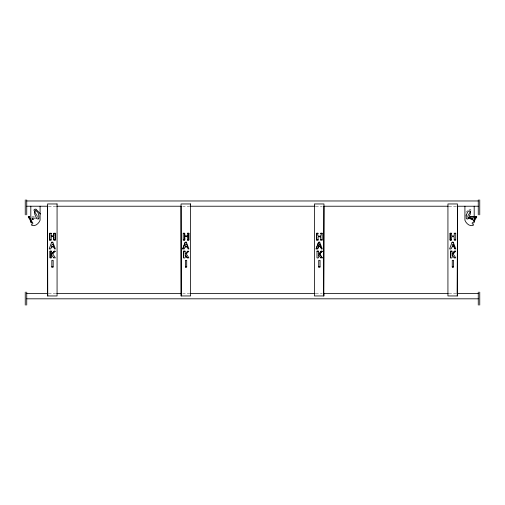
<?xml version="1.0" encoding="UTF-8"?>
<svg xmlns="http://www.w3.org/2000/svg" width="505" height="505" viewBox="0 0 505 505"><rect width="100%" height="100%" fill="white"/><g stroke="black" fill="none" stroke-linecap="round" stroke-linejoin="round"><path stroke-width="0.38" stroke-dasharray="2.52 1.89" d="M465.926 212.365L469.031 209.146L470.13 209.203L471.26 210.244M468.798 210.206L470.344 210.282M34.1 218.21L35.356 217.769M34.372 218.93L36.884 218.046M31.897 216.418L35.041 216.411M31.651 217.182L35.123 217.182M48.796 206.223L55.891 206.223M182.759 206.223L189.066 206.223M315.934 206.223L322.24 206.223M449.109 206.223L456.204 206.223M48.796 293.569L55.891 293.569M182.759 293.569L189.066 293.569M315.934 293.569L322.24 293.569M449.109 293.569L456.204 293.569"/><path stroke-width="0.76" d="M323.718 295.949L323.958 206.595M323.958 293.203L323.958 295.949L314.394 295.949L314.394 203.957L323.958 203.957L323.718 293.203M457.252 295.949L457.492 206.595M457.492 293.203L457.492 295.949L447.929 295.949L447.929 203.957L457.492 203.957L457.252 293.203M320.599 257.815L322.253 257.878L319.633 253.92L322.146 251.212L320.934 251.168L318.51 254.154L318.447 251.168L316.982 251.168L316.982 257.878C321.111 259.324 315.947 250.114 320.618 257.878M53.745 246.939L54.527 248.927L55.38 248.927L52.804 242.217L51.636 242.217L49.193 248.927L50.771 248.927L51.491 246.951M182.728 248.927L185.184 242.28L186.339 242.217L185.184 242.28L182.728 248.927L184.306 248.927L185.076 246.907M316.086 248.927L318.541 242.28L319.697 242.217L318.541 242.28L316.086 248.927L317.689 248.858L318.428 246.907M454.128 246.907L454.91 248.858L455.807 248.927L453.231 242.217L452.063 242.217L449.62 248.927C452.448 250.108 450.845 245.146 454.153 246.932M51.838 266.968L51.838 260.346L53.17 260.346L53.17 266.968L51.838 266.968L53.17 266.968M185.373 266.968L185.373 260.346L186.705 260.346L186.705 266.968L185.373 266.968L186.705 266.968M318.724 266.968L318.724 260.346L320.056 260.346L320.056 266.968L318.724 266.968L320.056 266.968M452.259 266.968L452.259 260.346L453.591 260.346L453.591 266.968L452.259 266.968L453.591 266.968M51.163 236.826C56.756 234.244 51.194 241.144 55.304 239.976L55.304 233.266L53.839 233.266L53.795 235.93L51.163 235.841M187.374 235.841L184.716 235.911L184.697 233.266L183.239 233.266L183.239 239.976C187.336 241.144 181.832 234.244 187.374 236.826M316.591 239.976L318.081 239.907L316.591 239.976L316.591 233.266L318.049 233.266C315.821 237.224 322.966 237.205 320.725 233.266L322.19 233.266L322.19 239.976L320.7 239.907L322.19 239.976M52.514 244.136C49.086 247.608 56.484 246.977 52.507 244.167M186.099 244.079C182.513 247.412 189.912 247.229 186.13 244.104M318.365 246.983L317.689 248.858M319.482 244.104C323.232 247.204 315.877 247.425 319.45 244.079M318.655 246.206L319.488 244.073M51.163 239.976L49.705 239.976L51.163 239.976L51.188 236.826M53.814 235.854L53.839 233.266M187.374 233.266L188.838 233.266L187.374 233.266L187.349 235.854M320.725 233.266L322.19 233.266M451.584 239.976L450.125 239.976L451.584 239.976L451.634 236.757L454.165 236.731L454.26 239.976L455.725 239.976L455.725 233.266L454.26 233.266L454.216 235.93L451.678 235.936L451.584 233.266L450.125 233.266L450.125 239.976M474.018 220.054L476.076 216.519L476.411 217.219L469.877 217.182M473.917 221.764L476.758 216.885L476.55 216.456L469.959 216.411M470.515 211.469L467.946 215.723M33.74 210.244L34.87 209.203L35.969 209.146L40.495 214.006M51.554 254.975L53.726 257.878M53.707 257.815L55.367 257.878L52.741 253.927L55.26 251.212L54.048 251.168L51.561 254.066M188.744 251.275L187.557 251.231M319.646 253.901L322.146 251.212M452.152 254.122L454.468 251.168L455.68 251.212L454.443 251.231L452.044 254.154L451.981 251.168L450.517 251.168L450.517 257.878C454.645 259.324 449.482 250.114 454.153 257.878M51.744 254.129L54.022 251.231L55.209 251.275M51.579 254.968L51.554 257.878L50.096 257.878L50.096 251.168L51.579 251.231L50.146 251.231M187.582 251.168L185.177 254.16L185.095 251.168L183.631 251.168L183.631 257.878C187.734 259.336 182.621 250.171 187.241 257.815L188.902 257.878L186.276 253.92L188.794 251.212M183.631 257.878L183.631 251.168M450.517 257.878L450.517 251.168M55.304 239.976L55.304 233.266M183.239 239.976L184.723 239.907M455.725 233.266L454.235 233.329M455.68 251.212L453.162 253.983L455.788 257.878L454.134 257.815M51.478 246.983L53.776 246.964M185.013 246.983L187.311 246.964M37.812 216.708L37.212 217.137M34.656 210.282L36.202 210.206M472.617 219.423L471.941 219.031L472.712 218.949M29.536 216.418L28.45 216.456L28.242 216.885L31.468 222.434M29.568 217.188L28.589 217.219L28.924 216.519L32.143 222.048M26.733 200.971L478.267 200.971M26.733 206.223L48.013 206.223M56.68 206.223L181.188 206.223M189.855 206.223L315.145 206.223M323.812 206.223L448.32 206.223M456.987 206.223L478.267 206.223M47.508 206.595L47.748 295.949M181.042 206.595L181.282 295.949M49.705 233.266L51.188 233.329L49.705 233.266L49.705 239.976M53.814 233.329L55.247 233.329M184.742 235.93L184.723 233.329L183.239 233.266M316.591 233.266L318.049 233.266M450.125 233.266L451.584 233.266M53.814 239.907L55.247 239.907M188.838 239.976L187.349 239.907L188.838 239.976L188.838 233.266M454.235 239.907L455.725 239.976M52.798 242.28L51.636 242.217M452.076 242.28L453.219 242.28M318.415 246.932C321.186 244.603 322.474 252.456 320.637 246.939M186.339 242.217L188.914 248.927L188.062 248.927L187.279 246.939M321.376 248.858L322.272 248.927L319.697 242.217M183.681 251.231L185.095 251.168M450.567 251.231L451.981 251.168M26.733 293.569L48.013 293.569M56.68 293.569L181.188 293.569M189.855 293.569L315.145 293.569M323.812 293.569L448.32 293.569M456.987 293.569L478.267 293.569M26.733 298.815L478.267 298.815M320.909 251.231L322.102 251.275M453.061 244.111L452.177 246.276L453.913 246.276L453.105 244.161L453.913 246.219M51.624 254.154L51.561 251.168M468.394 217.333L471.525 218.425M468.116 218.046L471.26 219.145M467.788 217.137L467.188 216.708M316.982 251.168L318.447 251.168M319.64 254.009L322.253 257.878M185.663 255.511L187.26 257.878M454.91 248.858L454.197 246.964M37.054 215.723L34.485 211.469M319.57 244.161L320.353 246.206M320.725 236.826L318.074 236.757L318.049 239.976M187.323 236.757L187.374 239.976M53.789 236.757L53.839 239.976M51.207 235.93L51.163 233.266M479.75 199.898L479.75 214.833M479.75 292.117L479.75 305.102M478.267 199.898L478.267 214.833M478.267 292.117L478.267 305.102M474.189 206.223L474.189 222.471L473.627 223.027L472.724 222.497L472.143 223.046L472.314 223.949L473.412 224.384L473.267 225.388C469.581 226.701 466.096 223.38 464.916 220.218L464.916 206.223M450.182 233.329L450.182 239.907M320.7 236.826L320.725 239.976M316.648 233.329L316.648 239.907M188.782 233.329L188.782 239.907M184.697 236.826L184.697 239.976M50.096 251.168L50.096 257.878M49.755 233.329L49.755 239.907M40.084 206.223L40.084 220.218C38.904 223.38 35.419 226.701 31.733 225.388L31.588 224.384L32.686 223.949L32.857 223.046L32.276 222.497L31.373 223.027L30.811 222.471L30.811 206.223M26.733 199.898L26.733 214.833M26.733 292.117L26.733 305.102M25.25 199.898L25.25 214.833M25.25 292.117L25.25 305.102M471.758 218.684L471.752 219.347L472.327 219.681L472.907 219.353L472.907 218.69L472.333 218.356L471.758 218.684M466.172 215.143L466.298 218.715L467.876 219.056L470.338 214.025L470.275 211.141L468.129 211.21L466.172 215.143M38.866 218.141L38.266 219.126L36.739 218.596L34.662 214.025L34.725 211.141C38.304 209.777 39.194 215.679 38.866 218.141M33.059 219.031L32.383 219.423L32.288 218.949L33.059 219.031M32.667 218.356L32.093 218.69L32.093 219.353L32.673 219.681L33.248 219.347L33.242 218.684L32.667 218.356M57.071 203.957L47.508 203.957L47.508 295.949L57.071 295.949L57.071 203.957M190.606 203.957L181.042 203.957L181.042 295.949L190.606 295.949L190.606 203.957M473.179 220.672L473.608 220.773L473.179 220.672"/></g></svg>
